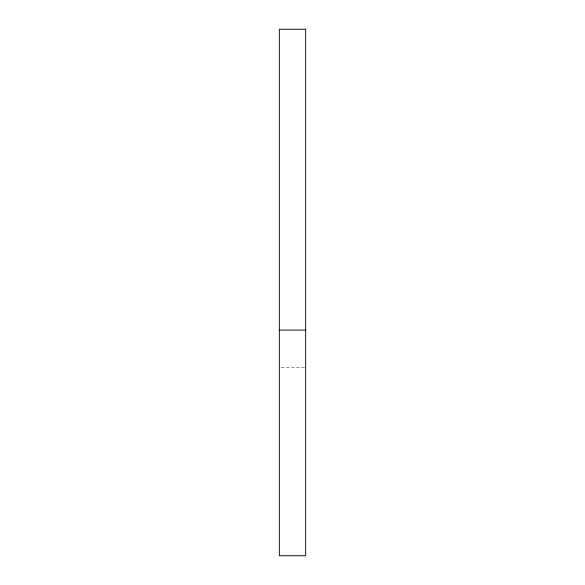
<?xml version="1.0" encoding="UTF-8"?>
<svg xmlns="http://www.w3.org/2000/svg" width="585" height="585" viewBox="0 0 585 585"><rect width="100%" height="100%" fill="white"/><g stroke="black" fill="none" stroke-linecap="round" stroke-linejoin="round"><path stroke-width="0.44" stroke-dasharray="2.92 2.19" d="M281.151 367.716L304.756 367.716"/><path stroke-width="0.88" d="M279.337 330.108L305.662 330.108M305.662 29.25L279.337 29.25L279.337 555.75L305.662 555.75L305.662 29.25"/></g></svg>
